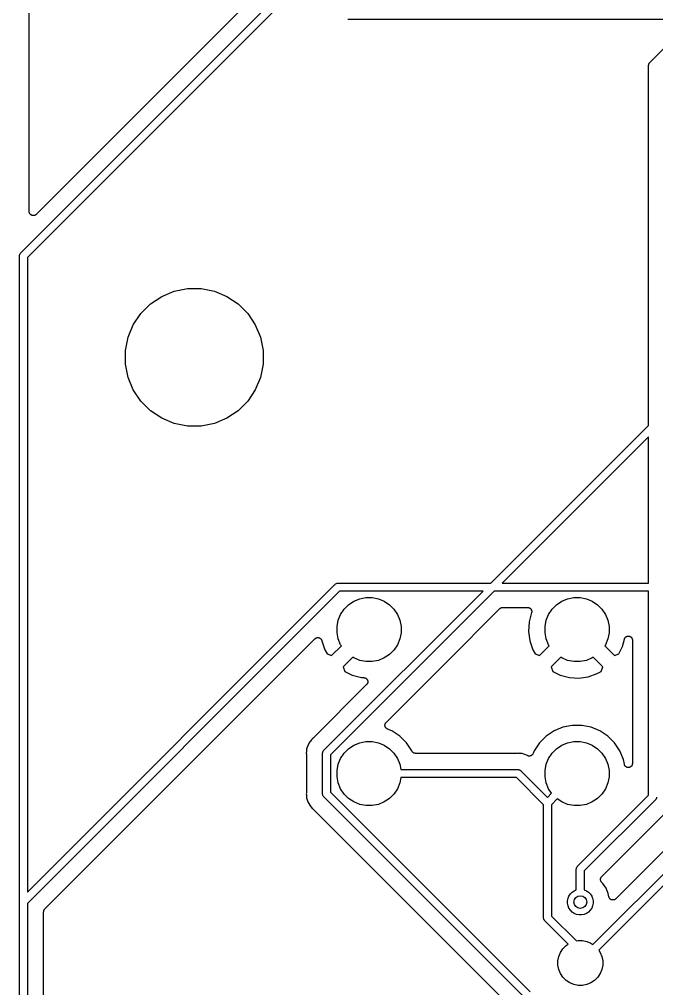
# Model space of a CAD drawing. Extents: x 3.01 to 9.03, y -6.32 to -2.47.
# Drawn here: x 3.015 to 3.799, y -5.147 to -3.954 of the extents above; entities that cross this region are included whole.
import ezdxf

# ---------------------------------------------------------------- set-up
doc = ezdxf.new("R2010")
doc.units = 0
doc.header["$MEASUREMENT"] = 0
doc.layers.add('BLACK', color=7, linetype='CONTINUOUS')

msp = doc.modelspace()

# ---------------------------------------------------------------- linework, layer by layer
at = {"layer": 'BLACK', "linetype": 'CONTINUOUS'}
for p, q in [((3.02697, -4.19068), (3.02697, -2.47947)), ((5.11492, -3.66983), (3.74858, -5.03618)), ((3.72058, -5.09246), (5.12993, -3.68311)), ((5.13562, -3.69134), (3.72758, -5.09938)), ((3.37417, -3.85554), (3.0355, -4.19421)), ((3.01646, -4.24155), (3.38918, -3.86882)), ((3.38791, -3.88401), (3.02469, -4.24723)), ((3.41972, -3.95425), (3.419, -3.95418)), ((3.41996, -3.95428), (3.41972, -3.95425)), ((3.41972, -3.95425), (3.41972, -3.95425)), ((3.4202, -3.95425), (3.41996, -3.95428)), ((3.8144, -3.95425), (3.4202, -3.95425)), ((3.79067, -4.00718), (3.81728, -3.98056)), ((3.78903, -4.01083), (3.78913, -4.00986)), ((3.78906, -4.01107), (3.78903, -4.01083)), ((3.78906, -4.16318), (3.78906, -4.01107)), ((3.78913, -4.00986), (3.78941, -4.00893)), ((3.78941, -4.00893), (3.78986, -4.00808)), ((3.78986, -4.00808), (3.79033, -4.00752)), ((3.79033, -4.00752), (3.79048, -4.00733)), ((3.79033, -4.00752), (3.79033, -4.00752)), ((3.79048, -4.00733), (3.79067, -4.00718)), ((3.78903, -4.16343), (3.78906, -4.16318)), ((3.78906, -4.16367), (3.78903, -4.16343)), ((3.78906, -4.45395), (3.78906, -4.16367)), ((3.02702, -4.19116), (3.02697, -4.19068)), ((3.02706, -4.19163), (3.02702, -4.19116)), ((3.02706, -4.19164), (3.02706, -4.19163)), ((3.02706, -4.19165), (3.02706, -4.19164)), ((3.0272, -4.19211), (3.02706, -4.19165)), ((3.02734, -4.19257), (3.0272, -4.19211)), ((3.02735, -4.19258), (3.02734, -4.19257)), ((3.02734, -4.19257), (3.02734, -4.19257)), ((3.02757, -4.19301), (3.02735, -4.19258)), ((3.02779, -4.19343), (3.02757, -4.19301)), ((3.0278, -4.19344), (3.02779, -4.19343)), ((3.02811, -4.19381), (3.0278, -4.19344)), ((3.0278, -4.19344), (3.0278, -4.19344)), ((3.02841, -4.19419), (3.02811, -4.19381)), ((3.02842, -4.19419), (3.02841, -4.19419)), ((3.02842, -4.1942), (3.02842, -4.19419)), ((3.02879, -4.1945), (3.02842, -4.1942)), ((3.02916, -4.19481), (3.02879, -4.1945)), ((3.02917, -4.19482), (3.02916, -4.19481)), ((3.02959, -4.19505), (3.02917, -4.19482)), ((3.02917, -4.19482), (3.02917, -4.19482)), ((3.03001, -4.19528), (3.02959, -4.19505)), ((3.03002, -4.19528), (3.03001, -4.19528)), ((3.03003, -4.19529), (3.03002, -4.19528)), ((3.03049, -4.19543), (3.03003, -4.19529)), ((3.03095, -4.19557), (3.03049, -4.19543)), ((3.03096, -4.19557), (3.03095, -4.19557)), ((3.03095, -4.19557), (3.03095, -4.19557)), ((3.03144, -4.19563), (3.03096, -4.19557)), ((3.03192, -4.19568), (3.03144, -4.19563)), ((3.03193, -4.19568), (3.03192, -4.19568)), ((3.03192, -4.19568), (3.03192, -4.19568)), ((3.03241, -4.19563), (3.03193, -4.19568)), ((3.03289, -4.19559), (3.03241, -4.19563)), ((3.0329, -4.19559), (3.03289, -4.19559)), ((3.03291, -4.19559), (3.0329, -4.19559)), ((3.03336, -4.19545), (3.03291, -4.19559)), ((3.03383, -4.19532), (3.03336, -4.19545)), ((3.03384, -4.19531), (3.03383, -4.19532)), ((3.03383, -4.19532), (3.03383, -4.19532)), ((3.03427, -4.19509), (3.03384, -4.19531)), ((3.03469, -4.19487), (3.03427, -4.19509)), ((3.0347, -4.19486), (3.03469, -4.19487)), ((3.03471, -4.19486), (3.0347, -4.19486)), ((3.03508, -4.19456), (3.03471, -4.19486)), ((3.03545, -4.19426), (3.03508, -4.19456)), ((3.03547, -4.19425), (3.03545, -4.19426)), ((3.0355, -4.19421), (3.03547, -4.19425)), ((3.03547, -4.19425), (3.03547, -4.19425)), ((3.03547, -4.19425), (3.03547, -4.19425)), ((3.01482, -4.2452), (3.01484, -4.24496)), ((3.01484, -4.24495), (3.01491, -4.24423)), ((3.01484, -4.24496), (3.01484, -4.24495)), ((3.01491, -4.24423), (3.0152, -4.2433)), ((3.0152, -4.2433), (3.01565, -4.24245)), ((3.01565, -4.24245), (3.01627, -4.2417)), ((3.01627, -4.2417), (3.01646, -4.24155)), ((3.01484, -4.24544), (3.01482, -4.2452)), ((3.01484, -5.03952), (3.01484, -4.24544)), ((3.02469, -4.24723), (3.02469, -5.02788)), ((3.18991, -4.29499), (3.20531, -4.28861)), ((3.20531, -4.28861), (3.22166, -4.28535)), ((3.22166, -4.28535), (3.23834, -4.28535)), ((3.23834, -4.28535), (3.25469, -4.28861)), ((3.25469, -4.28861), (3.27009, -4.29499)), ((3.16425, -4.31604), (3.17604, -4.30425)), ((3.17604, -4.30425), (3.18991, -4.29499)), ((3.27009, -4.29499), (3.28396, -4.30425)), ((3.28396, -4.30425), (3.29575, -4.31604)), ((3.15499, -4.32991), (3.16425, -4.31604)), ((3.29575, -4.31604), (3.30501, -4.32991)), ((3.14861, -4.34531), (3.15499, -4.32991)), ((3.30501, -4.32991), (3.31139, -4.34531)), ((3.14535, -4.36166), (3.14861, -4.34531)), ((3.31139, -4.34531), (3.31465, -4.36166)), ((3.14535, -4.37834), (3.14535, -4.36166)), ((3.31465, -4.36166), (3.31465, -4.37834)), ((3.14861, -4.39469), (3.14535, -4.37834)), ((3.31465, -4.37834), (3.31139, -4.39469)), ((3.15499, -4.41009), (3.14861, -4.39469)), ((3.31139, -4.39469), (3.30501, -4.41009)), ((3.16425, -4.42396), (3.15499, -4.41009)), ((3.30501, -4.41009), (3.29575, -4.42396)), ((3.17604, -4.43575), (3.16425, -4.42396)), ((3.29575, -4.42396), (3.28396, -4.43575)), ((3.18991, -4.44501), (3.17604, -4.43575)), ((3.28396, -4.43575), (3.27009, -4.44501)), ((3.20531, -4.45139), (3.18991, -4.44501)), ((3.27009, -4.44501), (3.25469, -4.45139)), ((3.22166, -4.45465), (3.20531, -4.45139)), ((3.23834, -4.45465), (3.22166, -4.45465)), ((3.25469, -4.45139), (3.23834, -4.45465)), ((3.59509, -4.64791), (3.78906, -4.45395)), ((3.78906, -4.46787), (3.60901, -4.64791)), ((3.78906, -4.64791), (3.78906, -4.46787)), ((3.02469, -5.02788), (3.40304, -4.64953)), ((3.40304, -4.64953), (3.4032, -4.64934)), ((3.4032, -4.64934), (3.40338, -4.64918)), ((3.40338, -4.64918), (3.40395, -4.64872)), ((3.40338, -4.64918), (3.40338, -4.64918)), ((3.40395, -4.64872), (3.4048, -4.64827)), ((3.40395, -4.64872), (3.40395, -4.64872)), ((3.40395, -4.64872), (3.40395, -4.64872)), ((3.4048, -4.64827), (3.40573, -4.64798)), ((3.40573, -4.64798), (3.40645, -4.64791)), ((3.40645, -4.64791), (3.40669, -4.64789)), ((3.40645, -4.64791), (3.40645, -4.64791)), ((3.40669, -4.64789), (3.40693, -4.64791)), ((3.40693, -4.64791), (3.59509, -4.64791)), ((3.60901, -4.64791), (3.78906, -4.64791)), ((3.40873, -4.65776), (3.02469, -5.0418)), ((3.38953, -4.85348), (3.58525, -4.65776)), ((3.59916, -4.65776), (3.39776, -4.85916)), ((3.58525, -4.65776), (3.40873, -4.65776)), ((3.78906, -4.65776), (3.59916, -4.65776)), ((3.78906, -4.90883), (3.78906, -4.65776)), ((3.41442, -4.6799), (3.4199, -4.67442)), ((3.4199, -4.67442), (3.42635, -4.67011)), ((3.42635, -4.67011), (3.43352, -4.66714)), ((3.43352, -4.66714), (3.44112, -4.66563)), ((3.44112, -4.66563), (3.44888, -4.66563)), ((3.44888, -4.66563), (3.45648, -4.66714)), ((3.45648, -4.66714), (3.46365, -4.67011)), ((3.46365, -4.67011), (3.4701, -4.67442)), ((3.4701, -4.67442), (3.47558, -4.6799)), ((3.67032, -4.6799), (3.67581, -4.67442)), ((3.67581, -4.67442), (3.68226, -4.67011)), ((3.68226, -4.67011), (3.68942, -4.66714)), ((3.68942, -4.66714), (3.69703, -4.66563)), ((3.69703, -4.66563), (3.70478, -4.66563)), ((3.70478, -4.66563), (3.71239, -4.66714)), ((3.71239, -4.66714), (3.71955, -4.67011)), ((3.71955, -4.67011), (3.726, -4.67442)), ((3.726, -4.67442), (3.73149, -4.6799)), ((3.40714, -4.69352), (3.41011, -4.68635)), ((3.41011, -4.68635), (3.41442, -4.6799)), ((3.47558, -4.6799), (3.47989, -4.68635)), ((3.47989, -4.68635), (3.48286, -4.69352)), ((3.53904, -4.74617), (3.60598, -4.67922)), ((3.60598, -4.67922), (3.606, -4.67921)), ((3.606, -4.67921), (3.60603, -4.67917)), ((3.606, -4.67921), (3.606, -4.67921)), ((3.606, -4.67921), (3.606, -4.67921)), ((3.60603, -4.67917), (3.6064, -4.67888)), ((3.6064, -4.67888), (3.60675, -4.67859)), ((3.60675, -4.67859), (3.60678, -4.67858)), ((3.60678, -4.67858), (3.6068, -4.67856)), ((3.6068, -4.67856), (3.60721, -4.67835)), ((3.60721, -4.67835), (3.60761, -4.67813)), ((3.60761, -4.67813), (3.60764, -4.67813)), ((3.60764, -4.67813), (3.60766, -4.67811)), ((3.60766, -4.67811), (3.60811, -4.67798)), ((3.60811, -4.67798), (3.60855, -4.67785)), ((3.60855, -4.67785), (3.60857, -4.67785)), ((3.60857, -4.67785), (3.6086, -4.67784)), ((3.6086, -4.67784), (3.60906, -4.6778)), ((3.60906, -4.6778), (3.60952, -4.67776)), ((3.60952, -4.67776), (3.64019, -4.67776)), ((3.64019, -4.67776), (3.64026, -4.67776)), ((3.64026, -4.67776), (3.6404, -4.67777)), ((3.6404, -4.67777), (3.64053, -4.67777)), ((3.64053, -4.67777), (3.64088, -4.67783)), ((3.64088, -4.67783), (3.64123, -4.67787)), ((3.64123, -4.67787), (3.64136, -4.67791)), ((3.64136, -4.67791), (3.64149, -4.67793)), ((3.64149, -4.67793), (3.64182, -4.67805)), ((3.64182, -4.67805), (3.64216, -4.67816)), ((3.64503, -4.68402), (3.64199, -4.6956)), ((3.64216, -4.67816), (3.64228, -4.67823)), ((3.64228, -4.67823), (3.64241, -4.67827)), ((3.64241, -4.67827), (3.64271, -4.67846)), ((3.64271, -4.67846), (3.64302, -4.67863)), ((3.64302, -4.67863), (3.64312, -4.67872)), ((3.64312, -4.67872), (3.64324, -4.67879)), ((3.64324, -4.67879), (3.64349, -4.67903)), ((3.64349, -4.67903), (3.64376, -4.67926)), ((3.64376, -4.67926), (3.64385, -4.67936)), ((3.64385, -4.67936), (3.64395, -4.67946)), ((3.64395, -4.67946), (3.64415, -4.67974)), ((3.64415, -4.67974), (3.64438, -4.68002)), ((3.64438, -4.68002), (3.64444, -4.68014)), ((3.64444, -4.68014), (3.64452, -4.68025)), ((3.64452, -4.68025), (3.64466, -4.68057)), ((3.64466, -4.68057), (3.64483, -4.68088)), ((3.64483, -4.68088), (3.64487, -4.68101)), ((3.64487, -4.68101), (3.64492, -4.68114)), ((3.64492, -4.68114), (3.645, -4.68148)), ((3.645, -4.68148), (3.6451, -4.68182)), ((3.64505, -4.68389), (3.64503, -4.68402)), ((3.64509, -4.68376), (3.64505, -4.68389)), ((3.64513, -4.68341), (3.64509, -4.68376)), ((3.6451, -4.68182), (3.64512, -4.68195)), ((3.64512, -4.68195), (3.64515, -4.68209)), ((3.64518, -4.68306), (3.64513, -4.68341)), ((3.64515, -4.68209), (3.64516, -4.68244)), ((3.64516, -4.68244), (3.64519, -4.68279)), ((3.64519, -4.68279), (3.64518, -4.68293)), ((3.64518, -4.68293), (3.64518, -4.68306)), ((3.66305, -4.69352), (3.66602, -4.68635)), ((3.66602, -4.68635), (3.67032, -4.6799)), ((3.73149, -4.6799), (3.73579, -4.68635)), ((3.73579, -4.68635), (3.73876, -4.69352)), ((3.40563, -4.70112), (3.40714, -4.69352)), ((3.48286, -4.69352), (3.48437, -4.70112)), ((3.64199, -4.6956), (3.64129, -4.70727)), ((3.66154, -4.70112), (3.66305, -4.69352)), ((3.73876, -4.69352), (3.74028, -4.70112)), ((3.40563, -4.70888), (3.40563, -4.70112)), ((3.40714, -4.71648), (3.40563, -4.70888)), ((3.48437, -4.70888), (3.48286, -4.71648)), ((3.48437, -4.70112), (3.48437, -4.70888)), ((3.64129, -4.70727), (3.64288, -4.71886)), ((3.66154, -4.70888), (3.66154, -4.70112)), ((3.66305, -4.71648), (3.66154, -4.70888)), ((3.74028, -4.70888), (3.73876, -4.71648)), ((3.74028, -4.70112), (3.74028, -4.70888)), ((3.04615, -5.04862), (3.37852, -4.71625)), ((3.37852, -4.71625), (3.37857, -4.7162)), ((3.37857, -4.7162), (3.37868, -4.71612)), ((3.37868, -4.71612), (3.37877, -4.71601)), ((3.37877, -4.71601), (3.37906, -4.71581)), ((3.37906, -4.71581), (3.37933, -4.71559)), ((3.37933, -4.71559), (3.37946, -4.71553)), ((3.37946, -4.71553), (3.37957, -4.71545)), ((3.37957, -4.71545), (3.37989, -4.71531)), ((3.37989, -4.71531), (3.3802, -4.71515)), ((3.3802, -4.71515), (3.38033, -4.71511)), ((3.38033, -4.71511), (3.38046, -4.71505)), ((3.38046, -4.71505), (3.3808, -4.71497)), ((3.3808, -4.71497), (3.38114, -4.71487)), ((3.38114, -4.71487), (3.38127, -4.71486)), ((3.38127, -4.71486), (3.38141, -4.71483)), ((3.38141, -4.71483), (3.38176, -4.71482)), ((3.38176, -4.71482), (3.38211, -4.71479)), ((3.38211, -4.71479), (3.38225, -4.7148)), ((3.38225, -4.7148), (3.38239, -4.7148)), ((3.38239, -4.7148), (3.38273, -4.71486)), ((3.38273, -4.71486), (3.38308, -4.71489)), ((3.38308, -4.71489), (3.38321, -4.71494)), ((3.38321, -4.71494), (3.38335, -4.71496)), ((3.38335, -4.71496), (3.38368, -4.71508)), ((3.38368, -4.71508), (3.38401, -4.71519)), ((3.38401, -4.71519), (3.38413, -4.71525)), ((3.38413, -4.71525), (3.38426, -4.7153)), ((3.38426, -4.7153), (3.38456, -4.71549)), ((3.38456, -4.71549), (3.38487, -4.71565)), ((3.38487, -4.71565), (3.38497, -4.71574)), ((3.38497, -4.71574), (3.38509, -4.71582)), ((3.38509, -4.71582), (3.38535, -4.71605)), ((3.38535, -4.71605), (3.38562, -4.71628)), ((3.38562, -4.71628), (3.3857, -4.71639)), ((3.3857, -4.71639), (3.38581, -4.71648)), ((3.38581, -4.71648), (3.38601, -4.71676)), ((3.38601, -4.71676), (3.38623, -4.71704)), ((3.38623, -4.71704), (3.38629, -4.71716)), ((3.38629, -4.71716), (3.38638, -4.71727)), ((3.38638, -4.71727), (3.38652, -4.71759)), ((3.38652, -4.71759), (3.38668, -4.7179)), ((3.38668, -4.7179), (3.38672, -4.71803)), ((3.38672, -4.71803), (3.38678, -4.71816)), ((3.38678, -4.71816), (3.38686, -4.7185)), ((3.38686, -4.7185), (3.38695, -4.71878)), ((3.38695, -4.71878), (3.39083, -4.73)), ((3.41011, -4.72365), (3.40714, -4.71648)), ((3.48286, -4.71648), (3.47989, -4.72365)), ((3.64288, -4.71886), (3.64673, -4.73)), ((3.66602, -4.72365), (3.66305, -4.71648)), ((3.73876, -4.71648), (3.73579, -4.72365)), ((3.75685, -4.72571), (3.75922, -4.71669)), ((3.75922, -4.71669), (3.75924, -4.71662)), ((3.75924, -4.71662), (3.75936, -4.7163)), ((3.75936, -4.7163), (3.75946, -4.71598)), ((3.75946, -4.71598), (3.75953, -4.71585)), ((3.75953, -4.71585), (3.75959, -4.71571)), ((3.75959, -4.71571), (3.75977, -4.71542)), ((3.75977, -4.71542), (3.75993, -4.71513)), ((3.75993, -4.71513), (3.76003, -4.71501)), ((3.76003, -4.71501), (3.76011, -4.71488)), ((3.76011, -4.71488), (3.76034, -4.71464)), ((3.76034, -4.71464), (3.76056, -4.71438)), ((3.76056, -4.71438), (3.76068, -4.71429)), ((3.76068, -4.71429), (3.76078, -4.71417)), ((3.76078, -4.71417), (3.76106, -4.71398)), ((3.76106, -4.71398), (3.76132, -4.71377)), ((3.76132, -4.71377), (3.76145, -4.7137)), ((3.76145, -4.7137), (3.76158, -4.71361)), ((3.76158, -4.71361), (3.76188, -4.71347)), ((3.76188, -4.71347), (3.76218, -4.71332)), ((3.76218, -4.71332), (3.76233, -4.71327)), ((3.76233, -4.71327), (3.76247, -4.71321)), ((3.76247, -4.71321), (3.7628, -4.71314)), ((3.7628, -4.71314), (3.76312, -4.71304)), ((3.76312, -4.71304), (3.76327, -4.71303)), ((3.76327, -4.71303), (3.76342, -4.71299)), ((3.76342, -4.71299), (3.76376, -4.71298)), ((3.76376, -4.71298), (3.76409, -4.71295)), ((3.76409, -4.71295), (3.76424, -4.71297)), ((3.76424, -4.71297), (3.76439, -4.71296)), ((3.76439, -4.71296), (3.76473, -4.71302)), ((3.76473, -4.71302), (3.76506, -4.71306)), ((3.76506, -4.71306), (3.76521, -4.7131)), ((3.76521, -4.7131), (3.76536, -4.71313)), ((3.76536, -4.71313), (3.76567, -4.71324)), ((3.76567, -4.71324), (3.76599, -4.71334)), ((3.76599, -4.71334), (3.76613, -4.71342)), ((3.76613, -4.71342), (3.76627, -4.71347)), ((3.76627, -4.71347), (3.76656, -4.71365)), ((3.76656, -4.71365), (3.76685, -4.71381)), ((3.76685, -4.71381), (3.76697, -4.71391)), ((3.76697, -4.71391), (3.7671, -4.71399)), ((3.7671, -4.71399), (3.76734, -4.71422)), ((3.76734, -4.71422), (3.7676, -4.71443)), ((3.7676, -4.71443), (3.7677, -4.71455)), ((3.7677, -4.71455), (3.76781, -4.71465)), ((3.76781, -4.71465), (3.76801, -4.71493)), ((3.76801, -4.71493), (3.76822, -4.71519)), ((3.76822, -4.71519), (3.76829, -4.71532)), ((3.76829, -4.71532), (3.76838, -4.71544)), ((3.76838, -4.71544), (3.76852, -4.71575)), ((3.76852, -4.71575), (3.76868, -4.71605)), ((3.76868, -4.71605), (3.76872, -4.71619)), ((3.76872, -4.71619), (3.76879, -4.71633)), ((3.76879, -4.71633), (3.76886, -4.71666)), ((3.76886, -4.71666), (3.76896, -4.71698)), ((3.76896, -4.71698), (3.76897, -4.71713)), ((3.76897, -4.71713), (3.76901, -4.71728)), ((3.76901, -4.71728), (3.76902, -4.71762)), ((3.76902, -4.71762), (3.76906, -4.71795)), ((3.76906, -4.71795), (3.76906, -4.86969)), ((3.39083, -4.73), (3.39339, -4.73481)), ((3.39901, -4.73685), (3.41095, -4.72491)), ((3.41095, -4.72491), (3.41011, -4.72365)), ((3.47558, -4.7301), (3.4701, -4.73558)), ((3.47989, -4.72365), (3.47558, -4.7301)), ((3.64673, -4.73), (3.6493, -4.73481)), ((3.65492, -4.73685), (3.66686, -4.72491)), ((3.66686, -4.72491), (3.66602, -4.72365)), ((3.73579, -4.72365), (3.73495, -4.72491)), ((3.73495, -4.72491), (3.74689, -4.73685)), ((3.75241, -4.73485), (3.75685, -4.72571)), ((3.39339, -4.73481), (3.39901, -4.73685)), ((3.42509, -4.73905), (3.41315, -4.75099)), ((3.42635, -4.73989), (3.42509, -4.73905)), ((3.43352, -4.74286), (3.42635, -4.73989)), ((3.44112, -4.74437), (3.43352, -4.74286)), ((3.44888, -4.74437), (3.44112, -4.74437)), ((3.45648, -4.74286), (3.44888, -4.74437)), ((3.46365, -4.73989), (3.45648, -4.74286)), ((3.4701, -4.73558), (3.46365, -4.73989)), ((3.6493, -4.73481), (3.65492, -4.73685)), ((3.681, -4.73905), (3.66906, -4.75099)), ((3.68226, -4.73989), (3.681, -4.73905)), ((3.68942, -4.74286), (3.68226, -4.73989)), ((3.69703, -4.74437), (3.68942, -4.74286)), ((3.70478, -4.74437), (3.69703, -4.74437)), ((3.71239, -4.74286), (3.70478, -4.74437)), ((3.71955, -4.73989), (3.71239, -4.74286)), ((3.72081, -4.73905), (3.71955, -4.73989)), ((3.73275, -4.75099), (3.72081, -4.73905)), ((3.74689, -4.73685), (3.75241, -4.73485)), ((3.41315, -4.75099), (3.41515, -4.7565)), ((3.41515, -4.7565), (3.42429, -4.76095)), ((3.46606, -4.81914), (3.53904, -4.74617)), ((3.66906, -4.75099), (3.67106, -4.7565)), ((3.67106, -4.7565), (3.68019, -4.76095)), ((3.72591, -4.75917), (3.73072, -4.75661)), ((3.73072, -4.75661), (3.73275, -4.75099)), ((3.42429, -4.76095), (3.4356, -4.76391)), ((3.4356, -4.76391), (3.43885, -4.76411)), ((3.43885, -4.76411), (3.43892, -4.76411)), ((3.43892, -4.76411), (3.43924, -4.76417)), ((3.43924, -4.76417), (3.43957, -4.7642)), ((3.43957, -4.7642), (3.43972, -4.76425)), ((3.43972, -4.76425), (3.43988, -4.76428)), ((3.43988, -4.76428), (3.44019, -4.7644)), ((3.44019, -4.7644), (3.4405, -4.7645)), ((3.4405, -4.7645), (3.44064, -4.76457)), ((3.44064, -4.76457), (3.44079, -4.76463)), ((3.44079, -4.76463), (3.44107, -4.76481)), ((3.44107, -4.76481), (3.44136, -4.76496)), ((3.44136, -4.76496), (3.44148, -4.76506)), ((3.44148, -4.76506), (3.44161, -4.76515)), ((3.44161, -4.76515), (3.44185, -4.76538)), ((3.44185, -4.76538), (3.44211, -4.76559)), ((3.44211, -4.76559), (3.44221, -4.76571)), ((3.44221, -4.76571), (3.44232, -4.76582)), ((3.44232, -4.76582), (3.44251, -4.76609)), ((3.44251, -4.76609), (3.44272, -4.76635)), ((3.44272, -4.76635), (3.4428, -4.76649)), ((3.4428, -4.76649), (3.44289, -4.76662)), ((3.44289, -4.76662), (3.44302, -4.76692)), ((3.44302, -4.76692), (3.44318, -4.76721)), ((3.44318, -4.76721), (3.44322, -4.76736)), ((3.44322, -4.76736), (3.44329, -4.76751)), ((3.44329, -4.76751), (3.44336, -4.76783)), ((3.44336, -4.76783), (3.44346, -4.76814)), ((3.44348, -4.76976), (3.44345, -4.77009)), ((3.44346, -4.76814), (3.44347, -4.7683)), ((3.44347, -4.7683), (3.44351, -4.76846)), ((3.44354, -4.76943), (3.44348, -4.76976)), ((3.44351, -4.76846), (3.44352, -4.76879)), ((3.44352, -4.76879), (3.44355, -4.76912)), ((3.44355, -4.76912), (3.44353, -4.76927)), ((3.44353, -4.76927), (3.44354, -4.76943)), ((3.68019, -4.76095), (3.6915, -4.76391)), ((3.6915, -4.76391), (3.70318, -4.76461)), ((3.70318, -4.76461), (3.71476, -4.76303)), ((3.71476, -4.76303), (3.72591, -4.75917)), ((3.44208, -4.77263), (3.37625, -4.83846)), ((3.44229, -4.77238), (3.44208, -4.77263)), ((3.44252, -4.77214), (3.44229, -4.77238)), ((3.4426, -4.772), (3.44252, -4.77214)), ((3.4427, -4.77188), (3.4426, -4.772)), ((3.44286, -4.77159), (3.4427, -4.77188)), ((3.44303, -4.77131), (3.44286, -4.77159)), ((3.44309, -4.77116), (3.44303, -4.77131)), ((3.44316, -4.77102), (3.44309, -4.77116)), ((3.44326, -4.7707), (3.44316, -4.77102)), ((3.44338, -4.7704), (3.44326, -4.7707)), ((3.4434, -4.77024), (3.44338, -4.7704)), ((3.44345, -4.77009), (3.4434, -4.77024)), ((3.4646, -4.82264), (3.46465, -4.82217)), ((3.4646, -4.82265), (3.4646, -4.82264)), ((3.4646, -4.82266), (3.4646, -4.82265)), ((3.46464, -4.82313), (3.4646, -4.82266)), ((3.46468, -4.82361), (3.46464, -4.82313)), ((3.46465, -4.82217), (3.46469, -4.82169)), ((3.46469, -4.82362), (3.46468, -4.82361)), ((3.46469, -4.82169), (3.4647, -4.82168)), ((3.46469, -4.82363), (3.46469, -4.82362)), ((3.46482, -4.82409), (3.46469, -4.82363)), ((3.4647, -4.82167), (3.46484, -4.82121)), ((3.4647, -4.82168), (3.4647, -4.82167)), ((3.46496, -4.82454), (3.46482, -4.82409)), ((3.46484, -4.82121), (3.46498, -4.82076)), ((3.46496, -4.82456), (3.46496, -4.82454)), ((3.46497, -4.82457), (3.46496, -4.82456)), ((3.46519, -4.82499), (3.46497, -4.82457)), ((3.46498, -4.82076), (3.46499, -4.82075)), ((3.46499, -4.82073), (3.46522, -4.82031)), ((3.46499, -4.82075), (3.46499, -4.82073)), ((3.46541, -4.82541), (3.46519, -4.82499)), ((3.46522, -4.82031), (3.46544, -4.8199)), ((3.46542, -4.82542), (3.46541, -4.82541)), ((3.46542, -4.82543), (3.46542, -4.82542)), ((3.46572, -4.82581), (3.46542, -4.82543)), ((3.46544, -4.8199), (3.46545, -4.81989)), ((3.46545, -4.81989), (3.46546, -4.81988)), ((3.46546, -4.81988), (3.46576, -4.81951)), ((3.46602, -4.82617), (3.46572, -4.82581)), ((3.46576, -4.81951), (3.46606, -4.81914)), ((3.46603, -4.82618), (3.46602, -4.82617)), ((3.46604, -4.82619), (3.46603, -4.82618)), ((3.4664, -4.8265), (3.46604, -4.82619)), ((3.46676, -4.8268), (3.4664, -4.8265)), ((3.46678, -4.82681), (3.46676, -4.8268)), ((3.46679, -4.82682), (3.46678, -4.82681)), ((3.4672, -4.82704), (3.46679, -4.82682)), ((3.46762, -4.82727), (3.4672, -4.82704)), ((3.46764, -4.82728), (3.46762, -4.82727)), ((3.46768, -4.8273), (3.46764, -4.82728)), ((3.46764, -4.82728), (3.46764, -4.82728)), ((3.46764, -4.82728), (3.46764, -4.82728)), ((3.47312, -4.82955), (3.46768, -4.8273)), ((3.68359, -4.82508), (3.67278, -4.82955)), ((3.69506, -4.8228), (3.68359, -4.82508)), ((3.70675, -4.8228), (3.69506, -4.8228)), ((3.71822, -4.82508), (3.70675, -4.8228)), ((3.72903, -4.82955), (3.71822, -4.82508)), ((3.3745, -4.84018), (3.37201, -4.84321)), ((3.37513, -4.83942), (3.3745, -4.84018)), ((3.3745, -4.84018), (3.3745, -4.84018)), ((3.37589, -4.83879), (3.37513, -4.83942)), ((3.37604, -4.83865), (3.37589, -4.83879)), ((3.3762, -4.83851), (3.37604, -4.83865)), ((3.37625, -4.83846), (3.3762, -4.83851)), ((3.48285, -4.83605), (3.47312, -4.82955)), ((3.49112, -4.84432), (3.48285, -4.83605)), ((3.66306, -4.83605), (3.65479, -4.84432)), ((3.67278, -4.82955), (3.66306, -4.83605)), ((3.73875, -4.83605), (3.72903, -4.82955)), ((3.74702, -4.84432), (3.73875, -4.83605)), ((3.36827, -4.85224), (3.36801, -4.85488)), ((3.3697, -4.84754), (3.36827, -4.85224)), ((3.37201, -4.84321), (3.3697, -4.84754)), ((3.41442, -4.85707), (3.4199, -4.85158)), ((3.4199, -4.85158), (3.42635, -4.84728)), ((3.42635, -4.84728), (3.43352, -4.84431)), ((3.43352, -4.84431), (3.44112, -4.8428)), ((3.44112, -4.8428), (3.44888, -4.8428)), ((3.44888, -4.8428), (3.45648, -4.84431)), ((3.45648, -4.84431), (3.46365, -4.84728)), ((3.46365, -4.84728), (3.4701, -4.85158)), ((3.4701, -4.85158), (3.47558, -4.85707)), ((3.49761, -4.85404), (3.49112, -4.84432)), ((3.65479, -4.84432), (3.64829, -4.85404)), ((3.67032, -4.85707), (3.67581, -4.85158)), ((3.67581, -4.85158), (3.68226, -4.84728)), ((3.68226, -4.84728), (3.68942, -4.84431)), ((3.68942, -4.84431), (3.69703, -4.8428)), ((3.69703, -4.8428), (3.70478, -4.8428)), ((3.70478, -4.8428), (3.71239, -4.84431)), ((3.71239, -4.84431), (3.71955, -4.84728)), ((3.71955, -4.84728), (3.726, -4.85158)), ((3.726, -4.85158), (3.73149, -4.85707)), ((3.75352, -4.85404), (3.74702, -4.84432)), ((3.36801, -4.85488), (3.36779, -4.85713)), ((3.36779, -4.85713), (3.36789, -4.85811)), ((3.36789, -4.85811), (3.3679, -4.85818)), ((3.3679, -4.85818), (3.36789, -4.85839)), ((3.36789, -4.85839), (3.36791, -4.8586)), ((3.36791, -4.8586), (3.36791, -4.90574)), ((3.38789, -4.85713), (3.38793, -4.85669)), ((3.38791, -4.85737), (3.38789, -4.85713)), ((3.38791, -4.90696), (3.38791, -4.85737)), ((3.38793, -4.85669), (3.38798, -4.85616)), ((3.38798, -4.85616), (3.38802, -4.85603)), ((3.38802, -4.85603), (3.38827, -4.85523)), ((3.38827, -4.85523), (3.38872, -4.85438)), ((3.38872, -4.85438), (3.38918, -4.85382)), ((3.38918, -4.85382), (3.38934, -4.85363)), ((3.38918, -4.85382), (3.38918, -4.85382)), ((3.38934, -4.85363), (3.38953, -4.85348)), ((3.39776, -4.85916), (3.39776, -4.90517)), ((3.40714, -4.87068), (3.41011, -4.86352)), ((3.41011, -4.86352), (3.41442, -4.85707)), ((3.47558, -4.85707), (3.47989, -4.86352)), ((3.47989, -4.86352), (3.48286, -4.87068)), ((3.49766, -4.85416), (3.49761, -4.85404)), ((3.49788, -4.85457), (3.49766, -4.85416)), ((3.4981, -4.85498), (3.49788, -4.85457)), ((3.49811, -4.855), (3.4981, -4.85498)), ((3.49812, -4.85502), (3.49811, -4.855)), ((3.49841, -4.85538), (3.49812, -4.85502)), ((3.49871, -4.85574), (3.49841, -4.85538)), ((3.49872, -4.85576), (3.49871, -4.85574)), ((3.49874, -4.85577), (3.49872, -4.85576)), ((3.4991, -4.85607), (3.49874, -4.85577)), ((3.49946, -4.85637), (3.4991, -4.85607)), ((3.49947, -4.85638), (3.49946, -4.85637)), ((3.49949, -4.85639), (3.49947, -4.85638)), ((3.4999, -4.85662), (3.49949, -4.85639)), ((3.50031, -4.85684), (3.4999, -4.85662)), ((3.50033, -4.85685), (3.50031, -4.85684)), ((3.50035, -4.85686), (3.50033, -4.85685)), ((3.50079, -4.85699), (3.50035, -4.85686)), ((3.50124, -4.85713), (3.50079, -4.85699)), ((3.50126, -4.85714), (3.50124, -4.85713)), ((3.50128, -4.85714), (3.50126, -4.85714)), ((3.50175, -4.85719), (3.50128, -4.85714)), ((3.50221, -4.85724), (3.50175, -4.85719)), ((3.50225, -4.85724), (3.50221, -4.85724)), ((3.50226, -4.85724), (3.50225, -4.85724)), ((3.50225, -4.85724), (3.50225, -4.85724)), ((3.50228, -4.85724), (3.50226, -4.85724)), ((3.62688, -4.85724), (3.50228, -4.85724)), ((3.62709, -4.85722), (3.62688, -4.85724)), ((3.6273, -4.85723), (3.62709, -4.85722)), ((3.62737, -4.85722), (3.6273, -4.85723)), ((3.62835, -4.85712), (3.62737, -4.85722)), ((3.62933, -4.85722), (3.62835, -4.85712)), ((3.62934, -4.85722), (3.62933, -4.85722)), ((3.63091, -4.85738), (3.62934, -4.85722)), ((3.63324, -4.8576), (3.63091, -4.85738)), ((3.63091, -4.85738), (3.63091, -4.85738)), ((3.63564, -4.85833), (3.63324, -4.8576)), ((3.63794, -4.85903), (3.63564, -4.85833)), ((3.63564, -4.85833), (3.63564, -4.85833)), ((3.63564, -4.85833), (3.63564, -4.85833)), ((3.63986, -4.86006), (3.63794, -4.85903)), ((3.64007, -4.86014), (3.63986, -4.86006)), ((3.64027, -4.86025), (3.64007, -4.86014)), ((3.64052, -4.86033), (3.64027, -4.86025)), ((3.64076, -4.86043), (3.64052, -4.86033)), ((3.64098, -4.86048), (3.64076, -4.86043)), ((3.6412, -4.86054), (3.64098, -4.86048)), ((3.64146, -4.86057), (3.6412, -4.86054)), ((3.64172, -4.86062), (3.64146, -4.86057)), ((3.64195, -4.86062), (3.64172, -4.86062)), ((3.64217, -4.86065), (3.64195, -4.86062)), ((3.64243, -4.86062), (3.64217, -4.86065)), ((3.64269, -4.86062), (3.64243, -4.86062)), ((3.64292, -4.86058), (3.64269, -4.86062)), ((3.64314, -4.86056), (3.64292, -4.86058)), ((3.64339, -4.86049), (3.64314, -4.86056)), ((3.64365, -4.86044), (3.64339, -4.86049)), ((3.64386, -4.86035), (3.64365, -4.86044)), ((3.64408, -4.86029), (3.64386, -4.86035)), ((3.64431, -4.86017), (3.64408, -4.86029)), ((3.64455, -4.86007), (3.64431, -4.86017)), ((3.64474, -4.85994), (3.64455, -4.86007)), ((3.64495, -4.85984), (3.64474, -4.85994)), ((3.64515, -4.85967), (3.64495, -4.85984)), ((3.64537, -4.85953), (3.64515, -4.85967)), ((3.64553, -4.85937), (3.64537, -4.85953)), ((3.64571, -4.85923), (3.64553, -4.85937)), ((3.64588, -4.85903), (3.64571, -4.85923)), ((3.64606, -4.85884), (3.64588, -4.85903)), ((3.64619, -4.85865), (3.64606, -4.85884)), ((3.64634, -4.85848), (3.64619, -4.85865)), ((3.64646, -4.85825), (3.64634, -4.85848)), ((3.64661, -4.85803), (3.64646, -4.85825)), ((3.6467, -4.85782), (3.64661, -4.85803)), ((3.64681, -4.85762), (3.6467, -4.85782)), ((3.64684, -4.85756), (3.64681, -4.85762)), ((3.64829, -4.85404), (3.64684, -4.85756)), ((3.66305, -4.87068), (3.66602, -4.86352)), ((3.66602, -4.86352), (3.67032, -4.85707)), ((3.73149, -4.85707), (3.73579, -4.86352)), ((3.73579, -4.86352), (3.73876, -4.87068)), ((3.75799, -4.86485), (3.75352, -4.85404)), ((3.75915, -4.87067), (3.75799, -4.86485)), ((3.40563, -4.87829), (3.40714, -4.87068)), ((3.48286, -4.87068), (3.48416, -4.87724)), ((3.66154, -4.87829), (3.66305, -4.87068)), ((3.73876, -4.87068), (3.74028, -4.87829)), ((3.7593, -4.87114), (3.75915, -4.87067)), ((3.75943, -4.8716), (3.7593, -4.87114)), ((3.75966, -4.87202), (3.75943, -4.8716)), ((3.75943, -4.8716), (3.75943, -4.8716)), ((3.75943, -4.8716), (3.75943, -4.8716)), ((3.75989, -4.87246), (3.75966, -4.87202)), ((3.76019, -4.87282), (3.75989, -4.87246)), ((3.75989, -4.87246), (3.75989, -4.87246)), ((3.75989, -4.87246), (3.75989, -4.87246)), ((3.76051, -4.87321), (3.76019, -4.87282)), ((3.76051, -4.87322), (3.76051, -4.87321)), ((3.76051, -4.87321), (3.76051, -4.87321)), ((3.76088, -4.87352), (3.76051, -4.87322)), ((3.76126, -4.87383), (3.76088, -4.87352)), ((3.76126, -4.87384), (3.76126, -4.87383)), ((3.76168, -4.87406), (3.76126, -4.87384)), ((3.76126, -4.87384), (3.76126, -4.87384)), ((3.76212, -4.8743), (3.76168, -4.87406)), ((3.76256, -4.87444), (3.76212, -4.8743)), ((3.76212, -4.8743), (3.76212, -4.8743)), ((3.76212, -4.8743), (3.76212, -4.8743)), ((3.76305, -4.87459), (3.76256, -4.87444)), ((3.76351, -4.87464), (3.76305, -4.87459)), ((3.76305, -4.87459), (3.76305, -4.87459)), ((3.76305, -4.87459), (3.76305, -4.87459)), ((3.76402, -4.87469), (3.76351, -4.87464)), ((3.76451, -4.87464), (3.76402, -4.87469)), ((3.76402, -4.87469), (3.76402, -4.87469)), ((3.76402, -4.87469), (3.76402, -4.87469)), ((3.76499, -4.8746), (3.76451, -4.87464)), ((3.765, -4.8746), (3.76499, -4.8746)), ((3.76499, -4.8746), (3.76499, -4.8746)), ((3.76547, -4.87446), (3.765, -4.8746)), ((3.76593, -4.87433), (3.76547, -4.87446)), ((3.76634, -4.87411), (3.76593, -4.87432)), ((3.76593, -4.87432), (3.76593, -4.87432)), ((3.76593, -4.87432), (3.76593, -4.87433)), ((3.76679, -4.87387), (3.76634, -4.87411)), ((3.7668, -4.87387), (3.76679, -4.87387)), ((3.76679, -4.87387), (3.76679, -4.87387)), ((3.76717, -4.87357), (3.7668, -4.87387)), ((3.76755, -4.87326), (3.76717, -4.87357)), ((3.76756, -4.87326), (3.76755, -4.87326)), ((3.76755, -4.87326), (3.76755, -4.87326)), ((3.76787, -4.87288), (3.76756, -4.87326)), ((3.76818, -4.87251), (3.76787, -4.87288)), ((3.76841, -4.87209), (3.76818, -4.87251)), ((3.76818, -4.87251), (3.76818, -4.87251)), ((3.76818, -4.87251), (3.76818, -4.87251)), ((3.76865, -4.87166), (3.76841, -4.87209)), ((3.7688, -4.8712), (3.76865, -4.87166)), ((3.76865, -4.87166), (3.76865, -4.87166)), ((3.76865, -4.87166), (3.76865, -4.87166)), ((3.76895, -4.87073), (3.7688, -4.8712)), ((3.769, -4.87025), (3.76895, -4.87073)), ((3.76895, -4.87073), (3.76895, -4.87073)), ((3.76895, -4.87073), (3.76895, -4.87073)), ((3.76905, -4.86976), (3.769, -4.87025)), ((3.76906, -4.86969), (3.76905, -4.86976)), ((3.40563, -4.88604), (3.40563, -4.87829)), ((3.40714, -4.89365), (3.40563, -4.88604)), ((3.48416, -4.88709), (3.48286, -4.89365)), ((3.48416, -4.87724), (3.62811, -4.87724)), ((3.62632, -4.88709), (3.48416, -4.88709)), ((3.65971, -4.92046), (3.62632, -4.88709)), ((3.62811, -4.87724), (3.62835, -4.87722)), ((3.62835, -4.87722), (3.62859, -4.87724)), ((3.62859, -4.87724), (3.6286, -4.87724)), ((3.6286, -4.87724), (3.62894, -4.87728)), ((3.62894, -4.87728), (3.62932, -4.87732)), ((3.62932, -4.87732), (3.62932, -4.87732)), ((3.62932, -4.87732), (3.62932, -4.87732)), ((3.62932, -4.87732), (3.62988, -4.87748)), ((3.62988, -4.87748), (3.63025, -4.8776)), ((3.63025, -4.8776), (3.63025, -4.8776)), ((3.63025, -4.8776), (3.63025, -4.8776)), ((3.63025, -4.8776), (3.63075, -4.87787)), ((3.63075, -4.87787), (3.6311, -4.87805)), ((3.6311, -4.87805), (3.6311, -4.87805)), ((3.6311, -4.87805), (3.6311, -4.87805)), ((3.6311, -4.87805), (3.63157, -4.87844)), ((3.63157, -4.87844), (3.63166, -4.87851)), ((3.63166, -4.87851), (3.63166, -4.87851)), ((3.63166, -4.87851), (3.63185, -4.87867)), ((3.63185, -4.87867), (3.632, -4.87886)), ((3.632, -4.87886), (3.66463, -4.91147)), ((3.66154, -4.88604), (3.66154, -4.87829)), ((3.66305, -4.89365), (3.66154, -4.88604)), ((3.74028, -4.88604), (3.73876, -4.89365)), ((3.74028, -4.87829), (3.74028, -4.88604)), ((3.41011, -4.90081), (3.40714, -4.89365)), ((3.41442, -4.90726), (3.41011, -4.90081)), ((3.47989, -4.90081), (3.47558, -4.90726)), ((3.48286, -4.89365), (3.47989, -4.90081)), ((3.66602, -4.90081), (3.66305, -4.89365)), ((3.66973, -4.90637), (3.66602, -4.90081)), ((3.73579, -4.90081), (3.73149, -4.90726)), ((3.73876, -4.89365), (3.73579, -4.90081)), ((3.36789, -4.90623), (3.36779, -4.9072)), ((3.36779, -4.9072), (3.36789, -4.90818)), ((3.36791, -4.90581), (3.36789, -4.90601)), ((3.36789, -4.90601), (3.36789, -4.90623)), ((3.36789, -4.90818), (3.36789, -4.90819)), ((3.36789, -4.90819), (3.36827, -4.91209)), ((3.36791, -4.90574), (3.36791, -4.90581)), ((3.36827, -4.91209), (3.36967, -4.91669)), ((3.38789, -4.9072), (3.38791, -4.90696)), ((3.38791, -4.90745), (3.38789, -4.9072)), ((3.38798, -4.90817), (3.38791, -4.90745)), ((3.38791, -4.90745), (3.38791, -4.90745)), ((3.38827, -4.9091), (3.38798, -4.90817)), ((3.38872, -4.90995), (3.38827, -4.9091)), ((3.38934, -4.9107), (3.38872, -4.90995)), ((3.38953, -4.91086), (3.38934, -4.9107)), ((3.63753, -5.15886), (3.38953, -4.91086)), ((3.39776, -4.90517), (3.64322, -5.15063)), ((3.4199, -4.91275), (3.41442, -4.90726)), ((3.42635, -4.91705), (3.4199, -4.91275)), ((3.4701, -4.91275), (3.46365, -4.91705)), ((3.47558, -4.90726), (3.4701, -4.91275)), ((3.66463, -4.91147), (3.66973, -4.90637)), ((3.70169, -4.99619), (3.78906, -4.90883)), ((3.726, -4.91275), (3.71955, -4.91705)), ((3.73149, -4.90726), (3.726, -4.91275)), ((3.79854, -4.91276), (3.79809, -4.91361)), ((3.79861, -4.91253), (3.79854, -4.91276)), ((3.79883, -4.91183), (3.79861, -4.91253)), ((3.7989, -4.91111), (3.79883, -4.91183)), ((3.36967, -4.91669), (3.3697, -4.91679)), ((3.3697, -4.91679), (3.37201, -4.92112)), ((3.37201, -4.92112), (3.37295, -4.92226)), ((3.37295, -4.92226), (3.37295, -4.92226)), ((3.37295, -4.92226), (3.37513, -4.92491)), ((3.43352, -4.92002), (3.42635, -4.91705)), ((3.44112, -4.92154), (3.43352, -4.92002)), ((3.44888, -4.92154), (3.44112, -4.92154)), ((3.45648, -4.92002), (3.44888, -4.92154)), ((3.46365, -4.91705), (3.45648, -4.92002)), ((3.65971, -5.05925), (3.65971, -4.92046)), ((3.67669, -4.91333), (3.66955, -4.92046)), ((3.66955, -4.92046), (3.66955, -5.05745)), ((3.68226, -4.91705), (3.67669, -4.91333)), ((3.68942, -4.92002), (3.68226, -4.91705)), ((3.69703, -4.92154), (3.68942, -4.92002)), ((3.70478, -4.92154), (3.69703, -4.92154)), ((3.71239, -4.92002), (3.70478, -4.92154)), ((3.79729, -4.91452), (3.70992, -5.00188)), ((3.71955, -4.91705), (3.71239, -4.92002)), ((3.79747, -4.91436), (3.79729, -4.91452)), ((3.79771, -4.91408), (3.79747, -4.91436)), ((3.79809, -4.91361), (3.79771, -4.91408)), ((3.37513, -4.92491), (3.37589, -4.92554)), ((3.37589, -4.92554), (3.37594, -4.92558)), ((3.37594, -4.92558), (3.37609, -4.92573)), ((3.37609, -4.92573), (3.37625, -4.92587)), ((3.37625, -4.92587), (3.62252, -5.17213)), ((3.73139, -5.0087), (3.81056, -4.92953)), ((3.70135, -4.99653), (3.7015, -4.99635)), ((3.7015, -4.99635), (3.70169, -4.99619)), ((3.70005, -4.99984), (3.70015, -4.99888)), ((3.70008, -5.00008), (3.70005, -4.99984)), ((3.70008, -5.02519), (3.70008, -5.00008)), ((3.70015, -4.99888), (3.70043, -4.99795)), ((3.70043, -4.99795), (3.70089, -4.9971)), ((3.70089, -4.9971), (3.70135, -4.99653)), ((3.70135, -4.99653), (3.70135, -4.99653)), ((3.70992, -5.00188), (3.70992, -5.02519)), ((3.72992, -5.01217), (3.72997, -5.01171)), ((3.72992, -5.01222), (3.72992, -5.01217)), ((3.72992, -5.01224), (3.72992, -5.01222)), ((3.72992, -5.01222), (3.72992, -5.01222)), ((3.72992, -5.01222), (3.72992, -5.01222)), ((3.72992, -5.01249), (3.72992, -5.01224)), ((3.72997, -5.01295), (3.72992, -5.01249)), ((3.72997, -5.01171), (3.73002, -5.01125)), ((3.73001, -5.01341), (3.72997, -5.01295)), ((3.73001, -5.01344), (3.73001, -5.01341)), ((3.73002, -5.01346), (3.73001, -5.01344)), ((3.73002, -5.01125), (3.73003, -5.01122)), ((3.73015, -5.0139), (3.73002, -5.01346)), ((3.73003, -5.0112), (3.73017, -5.01076)), ((3.73003, -5.01122), (3.73003, -5.0112)), ((3.73028, -5.01435), (3.73015, -5.0139)), ((3.73017, -5.01076), (3.73031, -5.01031)), ((3.73029, -5.01437), (3.73028, -5.01435)), ((3.7303, -5.0144), (3.73029, -5.01437)), ((3.73052, -5.01481), (3.7303, -5.0144)), ((3.73031, -5.01031), (3.73032, -5.01029)), ((3.73032, -5.01029), (3.73033, -5.01027)), ((3.73033, -5.01027), (3.73055, -5.00986)), ((3.73073, -5.01521), (3.73052, -5.01481)), ((3.73055, -5.00986), (3.73077, -5.00945)), ((3.73074, -5.01524), (3.73073, -5.01521)), ((3.73076, -5.01526), (3.73074, -5.01524)), ((3.73105, -5.01562), (3.73076, -5.01526)), ((3.73077, -5.00945), (3.73078, -5.00943)), ((3.73078, -5.00943), (3.7308, -5.00941)), ((3.7308, -5.00941), (3.73109, -5.00906)), ((3.73134, -5.01598), (3.73105, -5.01562)), ((3.73109, -5.00906), (3.73139, -5.0087)), ((3.73137, -5.01601), (3.73134, -5.01598)), ((3.73137, -5.01602), (3.73137, -5.01601)), ((3.73137, -5.01601), (3.73137, -5.01601)), ((3.73139, -5.01603), (3.73137, -5.01602)), ((3.73277, -5.01741), (3.73139, -5.01603)), ((3.73668, -5.02326), (3.73277, -5.01741)), ((3.69104, -5.03274), (3.69277, -5.03016)), ((3.69277, -5.03016), (3.69496, -5.02796)), ((3.69496, -5.02796), (3.69754, -5.02624)), ((3.69754, -5.02624), (3.70008, -5.02519)), ((3.70992, -5.02519), (3.71246, -5.02624)), ((3.71246, -5.02624), (3.71504, -5.02796)), ((3.71504, -5.02796), (3.71723, -5.03016)), ((3.71723, -5.03016), (3.71896, -5.03274)), ((3.73937, -5.02977), (3.73668, -5.02326)), ((3.74014, -5.03362), (3.73937, -5.02977)), ((3.01482, -5.03976), (3.01484, -5.03952)), ((3.01484, -5.04001), (3.01482, -5.03976)), ((3.01484, -5.03952), (3.01484, -5.03952)), ((3.01484, -5.03952), (3.01484, -5.03952)), ((3.01484, -6.31499), (3.01484, -5.04001)), ((3.02469, -5.0418), (3.02469, -6.31031)), ((3.68925, -5.03865), (3.68986, -5.0356)), ((3.68925, -5.04175), (3.68925, -5.03865)), ((3.68986, -5.04479), (3.68925, -5.04175)), ((3.68986, -5.0356), (3.69104, -5.03274)), ((3.71896, -5.03274), (3.72014, -5.0356)), ((3.72014, -5.0356), (3.72075, -5.03865)), ((3.72075, -5.04175), (3.72014, -5.04479)), ((3.72075, -5.03865), (3.72075, -5.04175)), ((3.74028, -5.03408), (3.74014, -5.03362)), ((3.74041, -5.03453), (3.74028, -5.03408)), ((3.74042, -5.03454), (3.74041, -5.03453)), ((3.74042, -5.03455), (3.74042, -5.03454)), ((3.74065, -5.03497), (3.74042, -5.03455)), ((3.74087, -5.0354), (3.74065, -5.03497)), ((3.74088, -5.03541), (3.74087, -5.0354)), ((3.74088, -5.03542), (3.74088, -5.03541)), ((3.74118, -5.03578), (3.74088, -5.03542)), ((3.74148, -5.03616), (3.74118, -5.03578)), ((3.74149, -5.03616), (3.74148, -5.03616)), ((3.7415, -5.03617), (3.74149, -5.03616)), ((3.74187, -5.03647), (3.7415, -5.03617)), ((3.74223, -5.03678), (3.74187, -5.03647)), ((3.74224, -5.03679), (3.74223, -5.03678)), ((3.74225, -5.03679), (3.74224, -5.03679)), ((3.74267, -5.03702), (3.74225, -5.03679)), ((3.74309, -5.03725), (3.74267, -5.03702)), ((3.7431, -5.03725), (3.74309, -5.03725)), ((3.74311, -5.03726), (3.7431, -5.03725)), ((3.74357, -5.0374), (3.74311, -5.03726)), ((3.74402, -5.03754), (3.74357, -5.0374)), ((3.74403, -5.03754), (3.74402, -5.03754)), ((3.74404, -5.03754), (3.74403, -5.03754)), ((3.74451, -5.03759), (3.74404, -5.03754)), ((3.74499, -5.03764), (3.74451, -5.03759)), ((3.745, -5.03764), (3.74499, -5.03764)), ((3.74501, -5.03764), (3.745, -5.03764)), ((3.74548, -5.0376), (3.74501, -5.03764)), ((3.74596, -5.03756), (3.74548, -5.0376)), ((3.74597, -5.03756), (3.74596, -5.03756)), ((3.74599, -5.03756), (3.74597, -5.03756)), ((3.74643, -5.03742), (3.74599, -5.03756)), ((3.7469, -5.03729), (3.74643, -5.03742)), ((3.74691, -5.03728), (3.7469, -5.03729)), ((3.74692, -5.03728), (3.74691, -5.03728)), ((3.74734, -5.03706), (3.74692, -5.03728)), ((3.74777, -5.03684), (3.74734, -5.03706)), ((3.74778, -5.03683), (3.74777, -5.03684)), ((3.74779, -5.03683), (3.74778, -5.03683)), ((3.74815, -5.03653), (3.74779, -5.03683)), ((3.74853, -5.03623), (3.74815, -5.03653)), ((3.74854, -5.03621), (3.74853, -5.03623)), ((3.74855, -5.03621), (3.74854, -5.03621)), ((3.74858, -5.03618), (3.74855, -5.03621)), ((3.74855, -5.03621), (3.74855, -5.03621)), ((3.04469, -5.05209), (3.04474, -5.05163)), ((3.04469, -5.05214), (3.04469, -5.05209)), ((3.04469, -5.05216), (3.04469, -5.05214)), ((3.04469, -5.05214), (3.04469, -5.05214)), ((3.04469, -5.05214), (3.04469, -5.05214)), ((3.04469, -6.28531), (3.04469, -5.05216)), ((3.04474, -5.05163), (3.04478, -5.05117)), ((3.04478, -5.05117), (3.04479, -5.05114)), ((3.04479, -5.05112), (3.04493, -5.05068)), ((3.04479, -5.05114), (3.04479, -5.05112)), ((3.04493, -5.05068), (3.04507, -5.05024)), ((3.04507, -5.05024), (3.04508, -5.05021)), ((3.04508, -5.05021), (3.04509, -5.05019)), ((3.04509, -5.05019), (3.04531, -5.04978)), ((3.04531, -5.04978), (3.04553, -5.04938)), ((3.04553, -5.04938), (3.04555, -5.04936)), ((3.04555, -5.04936), (3.04556, -5.04933)), ((3.04556, -5.04933), (3.04586, -5.04898)), ((3.04586, -5.04898), (3.04615, -5.04862)), ((3.69104, -5.04766), (3.68986, -5.04479)), ((3.69277, -5.05024), (3.69104, -5.04766)), ((3.69496, -5.05243), (3.69277, -5.05024)), ((3.69754, -5.05415), (3.69496, -5.05243)), ((3.70041, -5.05534), (3.69754, -5.05415)), ((3.70345, -5.05594), (3.70041, -5.05534)), ((3.70655, -5.05594), (3.70345, -5.05594)), ((3.70959, -5.05534), (3.70655, -5.05594)), ((3.71246, -5.05415), (3.70959, -5.05534)), ((3.71504, -5.05243), (3.71246, -5.05415)), ((3.71723, -5.05024), (3.71504, -5.05243)), ((3.71896, -5.04766), (3.71723, -5.05024)), ((3.72014, -5.04479), (3.71896, -5.04766)), ((3.65968, -5.05949), (3.65971, -5.05925)), ((3.65971, -5.05973), (3.65968, -5.05949)), ((3.65974, -5.06001), (3.65971, -5.05973)), ((3.65971, -5.05973), (3.65971, -5.05973)), ((3.65978, -5.06045), (3.65974, -5.06001)), ((3.65994, -5.06098), (3.65978, -5.06045)), ((3.65978, -5.06045), (3.65978, -5.06045)), ((3.65978, -5.06045), (3.65978, -5.06045)), ((3.66006, -5.06138), (3.65994, -5.06098)), ((3.66028, -5.06179), (3.66006, -5.06138)), ((3.66006, -5.06138), (3.66006, -5.06138)), ((3.66006, -5.06138), (3.66006, -5.06138)), ((3.66052, -5.06223), (3.66028, -5.06179)), ((3.66052, -5.06224), (3.66052, -5.06223)), ((3.66052, -5.06223), (3.66052, -5.06223)), ((3.66092, -5.06272), (3.66052, -5.06224)), ((3.66098, -5.0628), (3.66092, -5.06272)), ((3.66113, -5.06298), (3.66098, -5.0628)), ((3.66098, -5.0628), (3.66098, -5.0628)), ((3.66132, -5.06314), (3.66113, -5.06298)), ((3.69015, -5.09198), (3.66132, -5.06314)), ((3.66955, -5.05745), (3.70015, -5.08806)), ((3.70015, -5.08806), (3.70229, -5.08764)), ((3.70229, -5.08764), (3.70771, -5.08764)), ((3.70771, -5.08764), (3.71304, -5.0887)), ((3.71304, -5.0887), (3.71805, -5.09077)), ((3.71805, -5.09077), (3.72058, -5.09246)), ((3.6785, -5.10716), (3.68058, -5.10214)), ((3.68058, -5.10214), (3.68359, -5.09763)), ((3.68359, -5.09763), (3.68743, -5.09379)), ((3.68743, -5.09379), (3.69015, -5.09198)), ((3.72758, -5.09938), (3.72942, -5.10214)), ((3.72942, -5.10214), (3.7315, -5.10716)), ((3.67744, -5.11248), (3.6785, -5.10716)), ((3.67744, -5.11791), (3.67744, -5.11248)), ((3.7315, -5.10716), (3.73256, -5.11248)), ((3.73256, -5.11248), (3.73256, -5.11791)), ((3.6785, -5.12324), (3.67744, -5.11791)), ((3.68058, -5.12825), (3.6785, -5.12324)), ((3.7315, -5.12324), (3.72942, -5.12825)), ((3.73256, -5.11791), (3.7315, -5.12324)), ((3.68359, -5.13276), (3.68058, -5.12825)), ((3.68743, -5.1366), (3.68359, -5.13276)), ((3.69195, -5.13962), (3.68743, -5.1366)), ((3.72257, -5.1366), (3.71805, -5.13962)), ((3.72641, -5.13276), (3.72257, -5.1366)), ((3.72942, -5.12825), (3.72641, -5.13276)), ((3.69696, -5.1417), (3.69195, -5.13962)), ((3.70229, -5.14276), (3.69696, -5.1417)), ((3.70771, -5.14276), (3.70229, -5.14276)), ((3.71304, -5.1417), (3.70771, -5.14276)), ((3.71805, -5.13962), (3.71304, -5.1417))]:
    msp.add_line(p, q, dxfattribs=at)
at = {"layer": 'BLACK'}
msp.add_circle((3.705, -5.0402), 0.00787, dxfattribs=at)

doc.saveas('drawing.dxf')
